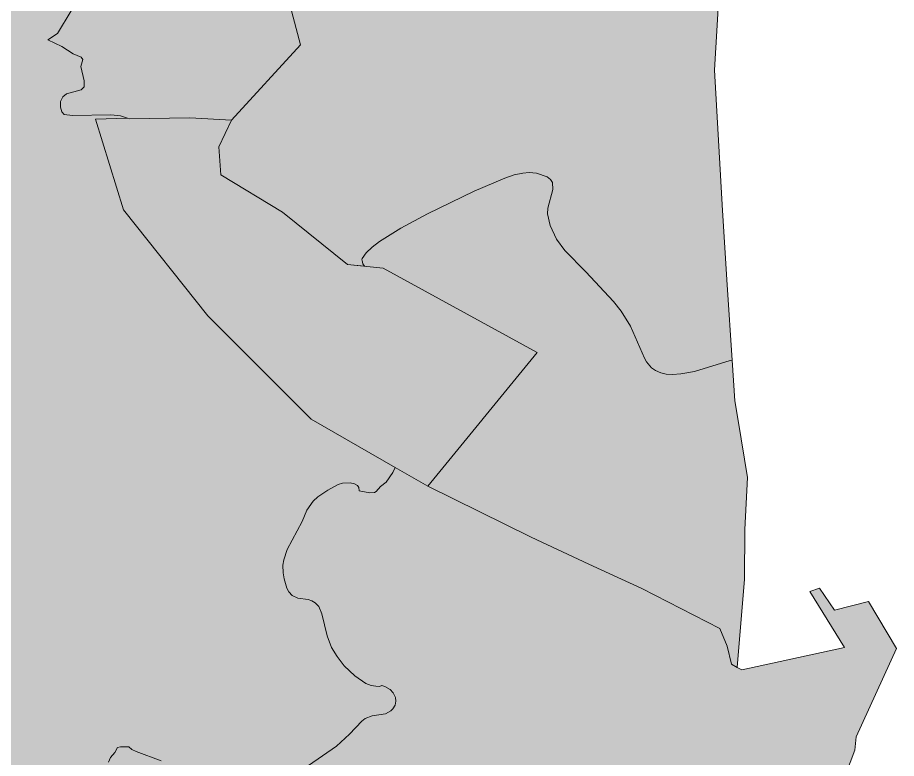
# Model space of a CAD drawing. Header units: metres. Extents: x 541853 to 549675, y 1832829 to 1845715.
# Drawn here: x 547455 to 547762.6, y 1843925.7 to 1844184.9 of the extents above; entities that cross this region are included whole.
import ezdxf

# ---------------------------------------------------------------- set-up
doc = ezdxf.new("R2010")
doc.units = ezdxf.units.M
doc.header["$MEASUREMENT"] = 0
doc.layers.add('1', color=7, linetype='Continuous', lineweight=0)

msp = doc.modelspace()

# ---------------------------------------------------------------- hatches: boundary and pattern name
at = {"layer": '1', "linetype": 'Continuous', "lineweight": 0}
for color, points in [(43, [(547085.76, 1843725.42), (547053, 1843735.515), (547037.22, 1843739.475), (547019.43, 1843744.545), (547006.71, 1843750.005), (546992.73, 1843759.035), (546981.99, 1843770.435), (546965.37, 1843804.56), (546964.98, 1843805.505), (546959.79, 1843818.18), (546951.75, 1843835.13), (546943.2, 1843852.305), (546933.42, 1843872.465), (546925.38, 1843890.285), (546911.4, 1843920.615), (546887.52, 1843972.245), (546869.82, 1844012.505), (546863.01, 1844027.61), (546853.68, 1844044.875), (546829.95, 1844083.125), (546823.77, 1844092.965), (546821.04, 1844106.525), (546820.8, 1844120.865), (546819.84, 1844125.275), (546817.92, 1844134.23), (546811.23, 1844150.955), (546802.68, 1844168.79), (546793.74, 1844182.875), (546785.55, 1844197.71), (546781.2, 1844212.05), (546778.44, 1844226.855), (546775.83, 1844243.76), (546771.06, 1844283.825), (546763.8, 1844299.62), (546758.19, 1844314.47), (546746.94, 1844341.785), (546740.85, 1844354.115), (546735.51, 1844368.05), (546730.56, 1844377.935), (546725.07, 1844386.05), (546721.44, 1844390.295), (546701.46, 1844413.935), (546689.16, 1844489.685), (546677.07, 1844589.075), (546698.67, 1844665.635), (546693.09, 1844708.775), (546699.57, 1844710.425), (546736.74, 1844719.905), (546749.64, 1844723.175), (546775.86, 1844685.21), (546872.34, 1844554.785), (546981.6, 1844453.13), (547110.57, 1844378.775), (547178.13, 1844362.14), (547189.62, 1844336.655), (547262.01, 1844325), (547275, 1844316), (547289.01, 1844319), (547301.01, 1844317.005), (547319.58, 1844322.675), (547382.13, 1844278.815), (547382.79, 1844279.43), (547385.25, 1844282.7), (547389.09, 1844288.7), (547395.12, 1844299.935), (547398.27, 1844304.195), (547399.35, 1844305.335), (547410.54, 1844302.47), (547427.34, 1844279.565), (547411.98, 1844269.44), (547417.77, 1844257.005), (547427.31, 1844243.715), (547438.29, 1844239.56), (547449.9, 1844238.72), (547453.32, 1844244.135), (547483.29, 1844203.26), (547468.98, 1844179.29), (547465.56, 1844177.04), (547470.48, 1844174.715), (547474.44, 1844172.195), (547477.2, 1844170.98), (547477.83, 1844170.185), (547477.11, 1844167.725), (547478.31, 1844162.76), (547478.22, 1844160.645), (547477.26, 1844159.625), (547472.1, 1844158.155), (547470.75, 1844157.18), (547469.97, 1844155.515), (547469.94, 1844153.58), (547470.45, 1844151.945), (547471.23, 1844150.955), (547474.14, 1844150.61), (547487.58, 1844150.895), (547491.03, 1844150.49), (547493.43, 1844149.71), (547482.27, 1844149.335), (547492.08, 1844117.625), (547521.54, 1844080.56), (547557.69, 1844044.395), (547587.15, 1844027.505), (547586.28, 1844025.675), (547583.97, 1844022.3), (547582.05, 1844020.8), (547580.52, 1844019.03), (547579.89, 1844018.775), (547578.27, 1844018.655), (547574.49, 1844019.33), (547574.37, 1844020.5), (547573.89, 1844021.16), (547572.84, 1844021.805), (547571.43, 1844022.15), (547568.67, 1844021.955), (547567.17, 1844021.505), (547563.54, 1844019.57), (547560.09, 1844017.2), (547558.44, 1844015.715), (547556.25, 1844012.505), (547554.54, 1844008.545), (547549.38, 1843998.735), (547548.12, 1843995.18), (547547.85, 1843993.305), (547547.91, 1843990.665), (547548.27, 1843988.475), (547549.26, 1843985.31), (547549.95, 1843983.975), (547551.12, 1843982.67), (547553.04, 1843981.755), (547556.64, 1843981.275), (547557.93, 1843980.87), (547559.16, 1843980.135), (547560.36, 1843978.785), (547561.5, 1843976.295), (547563.3, 1843968.585), (547564.8, 1843964.445), (547566.78, 1843961.295), (547569.33, 1843958.13), (547573.02, 1843954.56), (547576.86, 1843951.95), (547578.75, 1843951.245), (547580.4, 1843950.915), (547581.66, 1843950.885), (547582.41, 1843951.245), (547583.52, 1843950.9), (547585.38, 1843949.745), (547586.43, 1843948.635), (547587.24, 1843947.015), (547587.42, 1843945.755), (547587.12, 1843944.315), (547586.34, 1843943.04), (547585.62, 1843942.32), (547583.76, 1843941.27), (547579.11, 1843940.58), (547576.59, 1843939.62), (547575.45, 1843938.72), (547571.1, 1843934.205), (547566.57, 1843930.005), (547556.82, 1843923.21), (547546.56, 1843917.315), (547538.91, 1843911.06), (547536.45, 1843909.74), (547534.5, 1843909.095), (547532.13, 1843908.81), (547530.42, 1843908.945), (547526.49, 1843910.235), (547524, 1843911.675), (547514.73, 1843919.43), (547510.65, 1843922.235), (547505.22, 1843924.905), (547496.43, 1843928.085), (547494.99, 1843928.805), (547493.91, 1843929.69), (547491.03, 1843929.72), (547489.92, 1843929.48), (547489.05, 1843927.755), (547487.46, 1843925.955), (547486.77, 1843924.38), (547484.31, 1843923.645), (547483.86, 1843923.36), (547483.71, 1843922.88), (547484.64, 1843922.85), (547486.44, 1843922.25), (547492.11, 1843918.125), (547494.06, 1843915.305), (547495.35, 1843911.27), (547495.89, 1843910.295), (547497.39, 1843908.975), (547499.97, 1843907.55), (547501.38, 1843906.47), (547502.52, 1843905.06), (547505.31, 1843900.455), (547507.26, 1843893.975), (547506.99, 1843892.94), (547505.82, 1843892.205), (547503.57, 1843891.95), (547501.17, 1843892.295), (547498.17, 1843893.165), (547498.47, 1843892.595), (547501.74, 1843890.585), (547516.32, 1843882.665), (547534.71, 1843873.635), (547542.75, 1843869.435), (547577.73, 1843848.96), (547587, 1843844.745), (547597.26, 1843840.905), (547601.79, 1843838.955), (547606.62, 1843836.165), (547609.92, 1843833.225), (547611.15, 1843831.23), (547612.08, 1843827.48), (547612.05, 1843826.805), (547582.59, 1843814.28), (547478.37, 1843788.075), (547377.12, 1843762.905), (547363.8, 1843785.15), (547363.23, 1843784.49), (547358.67, 1843779.885), (547354.17, 1843776.705), (547350.69, 1843775.175), (547347.57, 1843774.395), (547341.09, 1843774.005), (547327.74, 1843774.515), (547323.78, 1843775.055), (547312.95, 1843777.35), (547308.87, 1843777.59), (547305.03, 1843777.365), (547265.49, 1843769.835), (547254.54, 1843768.005), (547242.93, 1843765.41), (547232.13, 1843763.595), (547233.45, 1843739.13)]), (251, [(547529.79, 1844149.005), (547515.27, 1844149.77), (547494.06, 1844149.485), (547493.43, 1844149.71), (547491.03, 1844150.49), (547487.58, 1844150.895), (547474.14, 1844150.61), (547471.23, 1844150.955), (547470.45, 1844151.945), (547469.94, 1844153.58), (547469.97, 1844155.515), (547470.75, 1844157.18), (547472.1, 1844158.155), (547477.26, 1844159.625), (547478.22, 1844160.645), (547478.31, 1844162.76), (547477.11, 1844167.725), (547477.83, 1844170.185), (547477.2, 1844170.98), (547474.44, 1844172.195), (547470.48, 1844174.715), (547465.56, 1844177.04), (547468.98, 1844179.29), (547483.29, 1844203.26), (547453.32, 1844244.135), (547449.9, 1844238.72), (547438.29, 1844239.56), (547427.31, 1844243.715), (547417.77, 1844257.005), (547411.98, 1844269.44), (547427.34, 1844279.565), (547410.54, 1844302.47), (547399.35, 1844305.335), (547398.27, 1844304.195), (547395.12, 1844299.935), (547389.09, 1844288.7), (547385.25, 1844282.7), (547382.79, 1844279.43), (547382.13, 1844278.815), (547319.58, 1844322.675), (547359.99, 1844335.005), (547362.99, 1844353.005), (547377.21, 1844374.89), (547379.61, 1844375.445), (547396.71, 1844379.36), (547407, 1844381.13), (547408.02, 1844381.295), (547414.71, 1844385.06), (547427.22, 1844380.245), (547420.77, 1844369.82), (547419.03, 1844363.925), (547427.43, 1844352.42), (547440.54, 1844346.21), (547446.72, 1844344.2), (547461.81, 1844339.295), (547462.29, 1844331.96), (547469.97, 1844332.92), (547476.09, 1844333.025), (547477.23, 1844330.745), (547478.04, 1844326.365), (547483.74, 1844324.775), (547493.37, 1844313.705), (547496.73, 1844306.775), (547495.8, 1844305.32), (547494.33, 1844305.8), (547492.47, 1844304.735), (547486.89, 1844294.295), (547482.39, 1844286.195), (547483.26, 1844284.095), (547484.76, 1844283.15), (547486.08, 1844281.92), (547489.08, 1844280.93), (547495.92, 1844278.785), (547514.61, 1844275.605), (547531.71, 1844271.075), (547541.4, 1844268.09), (547545.57, 1844265.945), (547547.82, 1844264.16), (547549.74, 1844260.575), (547554.39, 1844254.785), (547555.74, 1844253.945), (547559.25, 1844255.34), (547560.57, 1844255.355), (547566.03, 1844255.4), (547570.23, 1844251.53), (547574.91, 1844244.525), (547579.56, 1844238.075), (547580.07, 1844236.005), (547576.62, 1844235.975), (547578.33, 1844226.48), (547573.8, 1844219.805), (547563.78, 1844205.09), (547558.53, 1844197.395), (547556.94, 1844195.04), (547550.4, 1844188.95), (547554, 1844175.345)]), (252, [(547684.26, 1844059.995), (547681.95, 1844060.13), (547680.15, 1844060.535), (547678.26, 1844061.36), (547676.88, 1844062.35), (547675.11, 1844064.465), (547674.36, 1844065.725), (547669.47, 1844076.885), (547666.29, 1844082.165), (547663.53, 1844085.555), (547653.9, 1844095.92), (547646.58, 1844103.345), (547643.64, 1844107.395), (547641.33, 1844112.18), (547640.46, 1844116.2), (547640.58, 1844118.225), (547642.29, 1844124.78), (547642.23, 1844127.135), (547641.51, 1844128.275), (547640.28, 1844129.145), (547636.65, 1844130.45), (547634.04, 1844130.675), (547631.82, 1844130.495), (547628.82, 1844129.835), (547625.52, 1844128.74), (547614.78, 1844124.15), (547598.4, 1844116.26), (547589.16, 1844111.22), (547581.69, 1844106.555), (547579.11, 1844104.575), (547576.95, 1844102.52), (547575.6, 1844100.63), (547575.45, 1844100.105), (547575.63, 1844099.895), (547575.87, 1844098.695), (547576.38, 1844097.885), (547570.5, 1844098.5), (547547.64, 1844116.785), (547526.1, 1844129.865), (547525.44, 1844139.66), (547529.79, 1844149.005), (547554, 1844175.345), (547550.4, 1844188.95), (547556.94, 1844195.04), (547558.53, 1844197.395), (547563.78, 1844205.09), (547573.8, 1844219.805), (547573.83, 1844219.775), (547576.59, 1844217.885), (547581.15, 1844216.025), (547585.44, 1844215.23), (547591.35, 1844215.26), (547595.64, 1844215.905), (547600.26, 1844217.285), (547604.7, 1844219.28), (547609.65, 1844222.43), (547624.59, 1844225.475), (547629.24, 1844226.765), (547634.94, 1844228.745), (547642.38, 1844232.045), (547648.29, 1844235.435), (547652.52, 1844238.435), (547658.46, 1844243.58), (547662.69, 1844247.93), (547667.52, 1844253.735), (547672.41, 1844260.935), (547674.93, 1844265.345), (547676.91, 1844269.485), (547679.13, 1844275.5), (547681.92, 1844284.215), (547682.94, 1844286.705), (547684.53, 1844289.555), (547686.99, 1844292.285), (547688.94, 1844293.545), (547690.92, 1844294.265), (547691.13, 1844293.95), (547694.19, 1844279.685), (547697.25, 1844267.01), (547700.34, 1844255.91), (547700.25, 1844240.07), (547700.73, 1844198.085), (547698.93, 1844166.42), (547701.69, 1844117.325), (547703.37, 1844091.33), (547705.05, 1844065.065), (547704.36, 1844064.915), (547691.88, 1844061.105), (547687.14, 1844060.19)]), (53, [(547598.55, 1844020.995), (547587.15, 1844027.505), (547557.69, 1844044.395), (547521.54, 1844080.56), (547492.08, 1844117.625), (547482.27, 1844149.335), (547493.43, 1844149.71), (547494.06, 1844149.485), (547515.27, 1844149.77), (547529.79, 1844149.005), (547525.44, 1844139.66), (547526.1, 1844129.865), (547547.64, 1844116.785), (547570.5, 1844098.5), (547582.89, 1844097.195), (547636.8, 1844067.735)]), (53, [(547706.85, 1843957.545), (547704.87, 1843958.64), (547703.37, 1843965.015), (547700.82, 1843971.12), (547673.46, 1843985.085), (547654.95, 1843993.695), (547634.73, 1844003.115), (547598.55, 1844020.995), (547636.8, 1844067.735), (547582.89, 1844097.195), (547570.5, 1844098.5), (547576.38, 1844097.885), (547575.87, 1844098.695), (547575.63, 1844099.895), (547575.45, 1844100.105), (547575.6, 1844100.63), (547576.95, 1844102.52), (547579.11, 1844104.575), (547581.69, 1844106.555), (547589.16, 1844111.22), (547598.4, 1844116.26), (547614.78, 1844124.15), (547625.52, 1844128.74), (547628.82, 1844129.835), (547631.82, 1844130.495), (547634.04, 1844130.675), (547636.65, 1844130.45), (547640.28, 1844129.145), (547641.51, 1844128.275), (547642.23, 1844127.135), (547642.29, 1844124.78), (547640.58, 1844118.225), (547640.46, 1844116.2), (547641.33, 1844112.18), (547643.64, 1844107.395), (547646.58, 1844103.345), (547653.9, 1844095.92), (547663.53, 1844085.555), (547666.29, 1844082.165), (547669.47, 1844076.885), (547674.36, 1844065.725), (547675.11, 1844064.465), (547676.88, 1844062.35), (547678.26, 1844061.36), (547680.15, 1844060.535), (547681.95, 1844060.13), (547684.26, 1844059.995), (547687.14, 1844060.19), (547691.88, 1844061.105), (547704.36, 1844064.915), (547705.05, 1844065.065), (547705.98, 1844050.845), (547707.15, 1844043.885), (547710.51, 1844023.965), (547709.58, 1844005.785), (547709.46, 1843988.385)]), (251, [(547605.84, 1843779.465), (547604.49, 1843783.515), (547603.86, 1843788.735), (547603.95, 1843791.93), (547604.79, 1843797.915), (547605.87, 1843802.67), (547610.85, 1843819.395), (547611.9, 1843823.85), (547612.05, 1843826.805), (547612.08, 1843827.48), (547611.15, 1843831.23), (547609.92, 1843833.225), (547606.62, 1843836.165), (547601.79, 1843838.955), (547597.26, 1843840.905), (547587, 1843844.745), (547577.73, 1843848.96), (547542.75, 1843869.435), (547534.71, 1843873.635), (547516.32, 1843882.665), (547501.74, 1843890.585), (547498.47, 1843892.595), (547498.17, 1843893.165), (547501.17, 1843892.295), (547503.57, 1843891.95), (547505.82, 1843892.205), (547506.99, 1843892.94), (547507.26, 1843893.975), (547505.31, 1843900.455), (547502.52, 1843905.06), (547501.38, 1843906.47), (547499.97, 1843907.55), (547497.39, 1843908.975), (547495.89, 1843910.295), (547495.35, 1843911.27), (547494.06, 1843915.305), (547492.11, 1843918.125), (547486.44, 1843922.25), (547484.64, 1843922.85), (547483.71, 1843922.88), (547483.86, 1843923.36), (547484.31, 1843923.645), (547486.77, 1843924.38), (547487.46, 1843925.955), (547489.05, 1843927.755), (547489.92, 1843929.48), (547491.03, 1843929.72), (547493.91, 1843929.69), (547494.99, 1843928.805), (547496.43, 1843928.085), (547505.22, 1843924.905), (547510.65, 1843922.235), (547514.73, 1843919.43), (547524, 1843911.675), (547526.49, 1843910.235), (547530.42, 1843908.945), (547532.13, 1843908.81), (547534.5, 1843909.095), (547536.45, 1843909.74), (547538.91, 1843911.06), (547546.56, 1843917.315), (547556.82, 1843923.21), (547566.57, 1843930.005), (547571.1, 1843934.205), (547575.45, 1843938.72), (547576.59, 1843939.62), (547579.11, 1843940.58), (547583.76, 1843941.27), (547585.62, 1843942.32), (547586.34, 1843943.04), (547587.12, 1843944.315), (547587.42, 1843945.755), (547587.24, 1843947.015), (547586.43, 1843948.635), (547585.38, 1843949.745), (547583.52, 1843950.9), (547582.41, 1843951.245), (547581.66, 1843950.885), (547580.4, 1843950.915), (547578.75, 1843951.245), (547576.86, 1843951.95), (547573.02, 1843954.56), (547569.33, 1843958.13), (547566.78, 1843961.295), (547564.8, 1843964.445), (547563.3, 1843968.585), (547561.5, 1843976.295), (547560.36, 1843978.785), (547559.16, 1843980.135), (547557.93, 1843980.87), (547556.64, 1843981.275), (547553.04, 1843981.755), (547551.12, 1843982.67), (547549.95, 1843983.975), (547549.26, 1843985.31), (547548.27, 1843988.475), (547547.91, 1843990.665), (547547.85, 1843993.305), (547548.12, 1843995.18), (547549.38, 1843998.735), (547554.54, 1844008.545), (547556.25, 1844012.505), (547558.44, 1844015.715), (547560.09, 1844017.2), (547563.54, 1844019.57), (547567.17, 1844021.505), (547568.67, 1844021.955), (547571.43, 1844022.15), (547572.84, 1844021.805), (547573.89, 1844021.16), (547574.37, 1844020.5), (547574.49, 1844019.33), (547578.27, 1844018.655), (547579.89, 1844018.775), (547580.52, 1844019.03), (547582.05, 1844020.8), (547583.97, 1844022.3), (547586.28, 1844025.675), (547587.15, 1844027.505), (547598.55, 1844020.995), (547634.73, 1844003.115), (547654.95, 1843993.695), (547673.46, 1843985.085), (547700.82, 1843971.12), (547703.37, 1843965.015), (547704.87, 1843958.64), (547706.85, 1843957.545), (547708.5, 1843956.645), (547744.44, 1843964.535), (547732.32, 1843984.095), (547735.71, 1843985.265), (547740.9, 1843977.6), (547752.84, 1843980.555), (547762.59, 1843964.205), (547748.49, 1843933.2), (547748.01, 1843928.58), (547742.82, 1843914.645), (547735.17, 1843907.745), (547725.75, 1843897.605), (547711.53, 1843888.335), (547695.93, 1843878.645), (547682.7, 1843867.62), (547675.92, 1843858.62), (547674.18, 1843843.665), (547678.56, 1843829.07), (547665.84, 1843822.71), (547650.66, 1843815.135), (547646.1, 1843812.045), (547638.93, 1843807.2)])]:
    msp.add_hatch(color=color, dxfattribs=at).paths.add_polyline_path(points)

# ---------------------------------------------------------------- linework, layer by layer
at = {"layer": '1', "color": 7, "linetype": 'Continuous', "lineweight": 0, "flags": 128}
for points in [[(547550.4, 1844188.95), (547554, 1844175.345), (547529.79, 1844149.005), (547515.27, 1844149.77), (547494.06, 1844149.485), (547493.43, 1844149.71), (547491.03, 1844150.49), (547487.58, 1844150.895), (547474.14, 1844150.61), (547471.23, 1844150.955), (547470.45, 1844151.945), (547469.94, 1844153.58), (547469.97, 1844155.515), (547470.75, 1844157.18), (547472.1, 1844158.155), (547477.26, 1844159.625), (547478.22, 1844160.645), (547478.31, 1844162.76), (547477.11, 1844167.725), (547477.83, 1844170.185), (547477.2, 1844170.98), (547474.44, 1844172.195), (547470.48, 1844174.715), (547465.56, 1844177.04), (547468.98, 1844179.29), (547483.29, 1844203.26)], [(547483.29, 1844203.26), (547468.98, 1844179.29), (547465.56, 1844177.04), (547470.48, 1844174.715), (547474.44, 1844172.195), (547477.2, 1844170.98), (547477.83, 1844170.185), (547477.11, 1844167.725), (547478.31, 1844162.76), (547478.22, 1844160.645), (547477.26, 1844159.625), (547472.1, 1844158.155), (547470.75, 1844157.18), (547469.97, 1844155.515), (547469.94, 1844153.58), (547470.45, 1844151.945), (547471.23, 1844150.955), (547474.14, 1844150.61), (547487.58, 1844150.895), (547491.03, 1844150.49), (547493.43, 1844149.71), (547482.27, 1844149.335), (547492.08, 1844117.625), (547521.54, 1844080.56), (547557.69, 1844044.395), (547587.15, 1844027.505), (547586.28, 1844025.675), (547583.97, 1844022.3), (547582.05, 1844020.8), (547580.52, 1844019.03), (547579.89, 1844018.775), (547578.27, 1844018.655), (547574.49, 1844019.33), (547574.37, 1844020.5), (547573.89, 1844021.16), (547572.84, 1844021.805), (547571.43, 1844022.15), (547568.67, 1844021.955), (547567.17, 1844021.505), (547563.54, 1844019.57), (547560.09, 1844017.2), (547558.44, 1844015.715), (547556.25, 1844012.505), (547554.54, 1844008.545), (547549.38, 1843998.735), (547548.12, 1843995.18), (547547.85, 1843993.305), (547547.91, 1843990.665), (547548.27, 1843988.475), (547549.26, 1843985.31), (547549.95, 1843983.975), (547551.12, 1843982.67), (547553.04, 1843981.755), (547556.64, 1843981.275), (547557.93, 1843980.87), (547559.16, 1843980.135), (547560.36, 1843978.785), (547561.5, 1843976.295), (547563.3, 1843968.585), (547564.8, 1843964.445), (547566.78, 1843961.295), (547569.33, 1843958.13), (547573.02, 1843954.56), (547576.86, 1843951.95), (547578.75, 1843951.245), (547580.4, 1843950.915), (547581.66, 1843950.885), (547582.41, 1843951.245), (547583.52, 1843950.9), (547585.38, 1843949.745), (547586.43, 1843948.635), (547587.24, 1843947.015), (547587.42, 1843945.755), (547587.12, 1843944.315), (547586.34, 1843943.04), (547585.62, 1843942.32), (547583.76, 1843941.27), (547579.11, 1843940.58), (547576.59, 1843939.62), (547575.45, 1843938.72), (547571.1, 1843934.205), (547566.57, 1843930.005), (547556.82, 1843923.21)], [(547700.73, 1844198.085), (547698.93, 1844166.42), (547701.69, 1844117.325), (547703.37, 1844091.33), (547705.05, 1844065.065), (547704.36, 1844064.915), (547691.88, 1844061.105), (547687.14, 1844060.19), (547684.26, 1844059.995), (547681.95, 1844060.13), (547680.15, 1844060.535), (547678.26, 1844061.36), (547676.88, 1844062.35), (547675.11, 1844064.465), (547674.36, 1844065.725), (547669.47, 1844076.885), (547666.29, 1844082.165), (547663.53, 1844085.555), (547653.9, 1844095.92), (547646.58, 1844103.345), (547643.64, 1844107.395), (547641.33, 1844112.18), (547640.46, 1844116.2), (547640.58, 1844118.225), (547642.29, 1844124.78), (547642.23, 1844127.135), (547641.51, 1844128.275), (547640.28, 1844129.145), (547636.65, 1844130.45), (547634.04, 1844130.675), (547631.82, 1844130.495), (547628.82, 1844129.835), (547625.52, 1844128.74), (547614.78, 1844124.15), (547598.4, 1844116.26), (547589.16, 1844111.22), (547581.69, 1844106.555), (547579.11, 1844104.575), (547576.95, 1844102.52), (547575.6, 1844100.63), (547575.45, 1844100.105), (547575.63, 1844099.895), (547575.87, 1844098.695), (547576.38, 1844097.885), (547570.5, 1844098.5), (547547.64, 1844116.785), (547526.1, 1844129.865), (547525.44, 1844139.66), (547529.79, 1844149.005), (547529.79, 1844149.005), (547554, 1844175.345), (547550.4, 1844188.95)], [(547556.82, 1843923.21), (547566.57, 1843930.005), (547571.1, 1843934.205), (547575.45, 1843938.72), (547576.59, 1843939.62), (547579.11, 1843940.58), (547583.76, 1843941.27), (547585.62, 1843942.32), (547586.34, 1843943.04), (547587.12, 1843944.315), (547587.42, 1843945.755), (547587.24, 1843947.015), (547586.43, 1843948.635), (547585.38, 1843949.745), (547583.52, 1843950.9), (547582.41, 1843951.245), (547581.66, 1843950.885), (547580.4, 1843950.915), (547578.75, 1843951.245), (547576.86, 1843951.95), (547573.02, 1843954.56), (547569.33, 1843958.13), (547566.78, 1843961.295), (547564.8, 1843964.445), (547563.3, 1843968.585), (547561.5, 1843976.295), (547560.36, 1843978.785), (547559.16, 1843980.135), (547557.93, 1843980.87), (547556.64, 1843981.275), (547553.04, 1843981.755), (547551.12, 1843982.67), (547549.95, 1843983.975), (547549.26, 1843985.31), (547548.27, 1843988.475), (547547.91, 1843990.665), (547547.85, 1843993.305), (547548.12, 1843995.18), (547549.38, 1843998.735), (547554.54, 1844008.545), (547556.25, 1844012.505), (547558.44, 1844015.715), (547560.09, 1844017.2), (547563.54, 1844019.57), (547567.17, 1844021.505), (547568.67, 1844021.955), (547571.43, 1844022.15), (547572.84, 1844021.805), (547573.89, 1844021.16), (547574.37, 1844020.5), (547574.49, 1844019.33), (547578.27, 1844018.655), (547579.89, 1844018.775), (547580.52, 1844019.03), (547582.05, 1844020.8), (547583.97, 1844022.3), (547586.28, 1844025.675), (547587.15, 1844027.505), (547587.15, 1844027.505), (547598.55, 1844020.995), (547634.73, 1844003.115), (547654.95, 1843993.695), (547673.46, 1843985.085), (547700.82, 1843971.12), (547703.37, 1843965.015), (547704.87, 1843958.64), (547706.85, 1843957.545), (547708.5, 1843956.645), (547744.44, 1843964.535), (547732.32, 1843984.095), (547735.71, 1843985.265), (547740.9, 1843977.6), (547752.84, 1843980.555), (547762.59, 1843964.205), (547748.49, 1843933.2), (547748.01, 1843928.58), (547742.82, 1843914.645)], [(547486.77, 1843924.38), (547487.46, 1843925.955), (547489.05, 1843927.755), (547489.92, 1843929.48), (547491.03, 1843929.72), (547493.91, 1843929.69), (547494.99, 1843928.805), (547496.43, 1843928.085), (547505.22, 1843924.905)], [(547505.22, 1843924.905), (547496.43, 1843928.085), (547494.99, 1843928.805), (547493.91, 1843929.69), (547491.03, 1843929.72), (547489.92, 1843929.48), (547489.05, 1843927.755), (547487.46, 1843925.955), (547486.77, 1843924.38)]]:
    msp.add_lwpolyline(points, dxfattribs=at)
for points in [[(547493.43, 1844149.71), (547494.06, 1844149.485), (547515.27, 1844149.77), (547529.79, 1844149.005), (547525.44, 1844139.66), (547526.1, 1844129.865), (547547.64, 1844116.785), (547570.5, 1844098.5), (547582.89, 1844097.195), (547636.8, 1844067.735), (547598.55, 1844020.995), (547587.15, 1844027.505), (547557.69, 1844044.395), (547521.54, 1844080.56), (547492.08, 1844117.625), (547482.27, 1844149.335), (547493.43, 1844149.71)], [(547570.5, 1844098.5), (547576.38, 1844097.885), (547575.87, 1844098.695), (547575.63, 1844099.895), (547575.45, 1844100.105), (547575.6, 1844100.63), (547576.95, 1844102.52), (547579.11, 1844104.575), (547581.69, 1844106.555), (547589.16, 1844111.22), (547598.4, 1844116.26), (547614.78, 1844124.15), (547625.52, 1844128.74), (547628.82, 1844129.835), (547631.82, 1844130.495), (547634.04, 1844130.675), (547636.65, 1844130.45), (547640.28, 1844129.145), (547641.51, 1844128.275), (547642.23, 1844127.135), (547642.29, 1844124.78), (547640.58, 1844118.225), (547640.46, 1844116.2), (547641.33, 1844112.18), (547643.64, 1844107.395), (547646.58, 1844103.345), (547653.9, 1844095.92), (547663.53, 1844085.555), (547666.29, 1844082.165), (547669.47, 1844076.885), (547674.36, 1844065.725), (547675.11, 1844064.465), (547676.88, 1844062.35), (547678.26, 1844061.36), (547680.15, 1844060.535), (547681.95, 1844060.13), (547684.26, 1844059.995), (547687.14, 1844060.19), (547691.88, 1844061.105), (547704.36, 1844064.915), (547705.05, 1844065.065), (547705.98, 1844050.845), (547707.15, 1844043.885), (547710.51, 1844023.965), (547709.58, 1844005.785), (547709.46, 1843988.385), (547706.85, 1843957.545), (547704.87, 1843958.64), (547703.37, 1843965.015), (547700.82, 1843971.12), (547673.46, 1843985.085), (547654.95, 1843993.695), (547634.73, 1844003.115), (547598.55, 1844020.995), (547636.8, 1844067.735), (547582.89, 1844097.195), (547570.5, 1844098.5)]]:
    msp.add_lwpolyline(points, close=True, dxfattribs=at)

doc.saveas('drawing.dxf')
